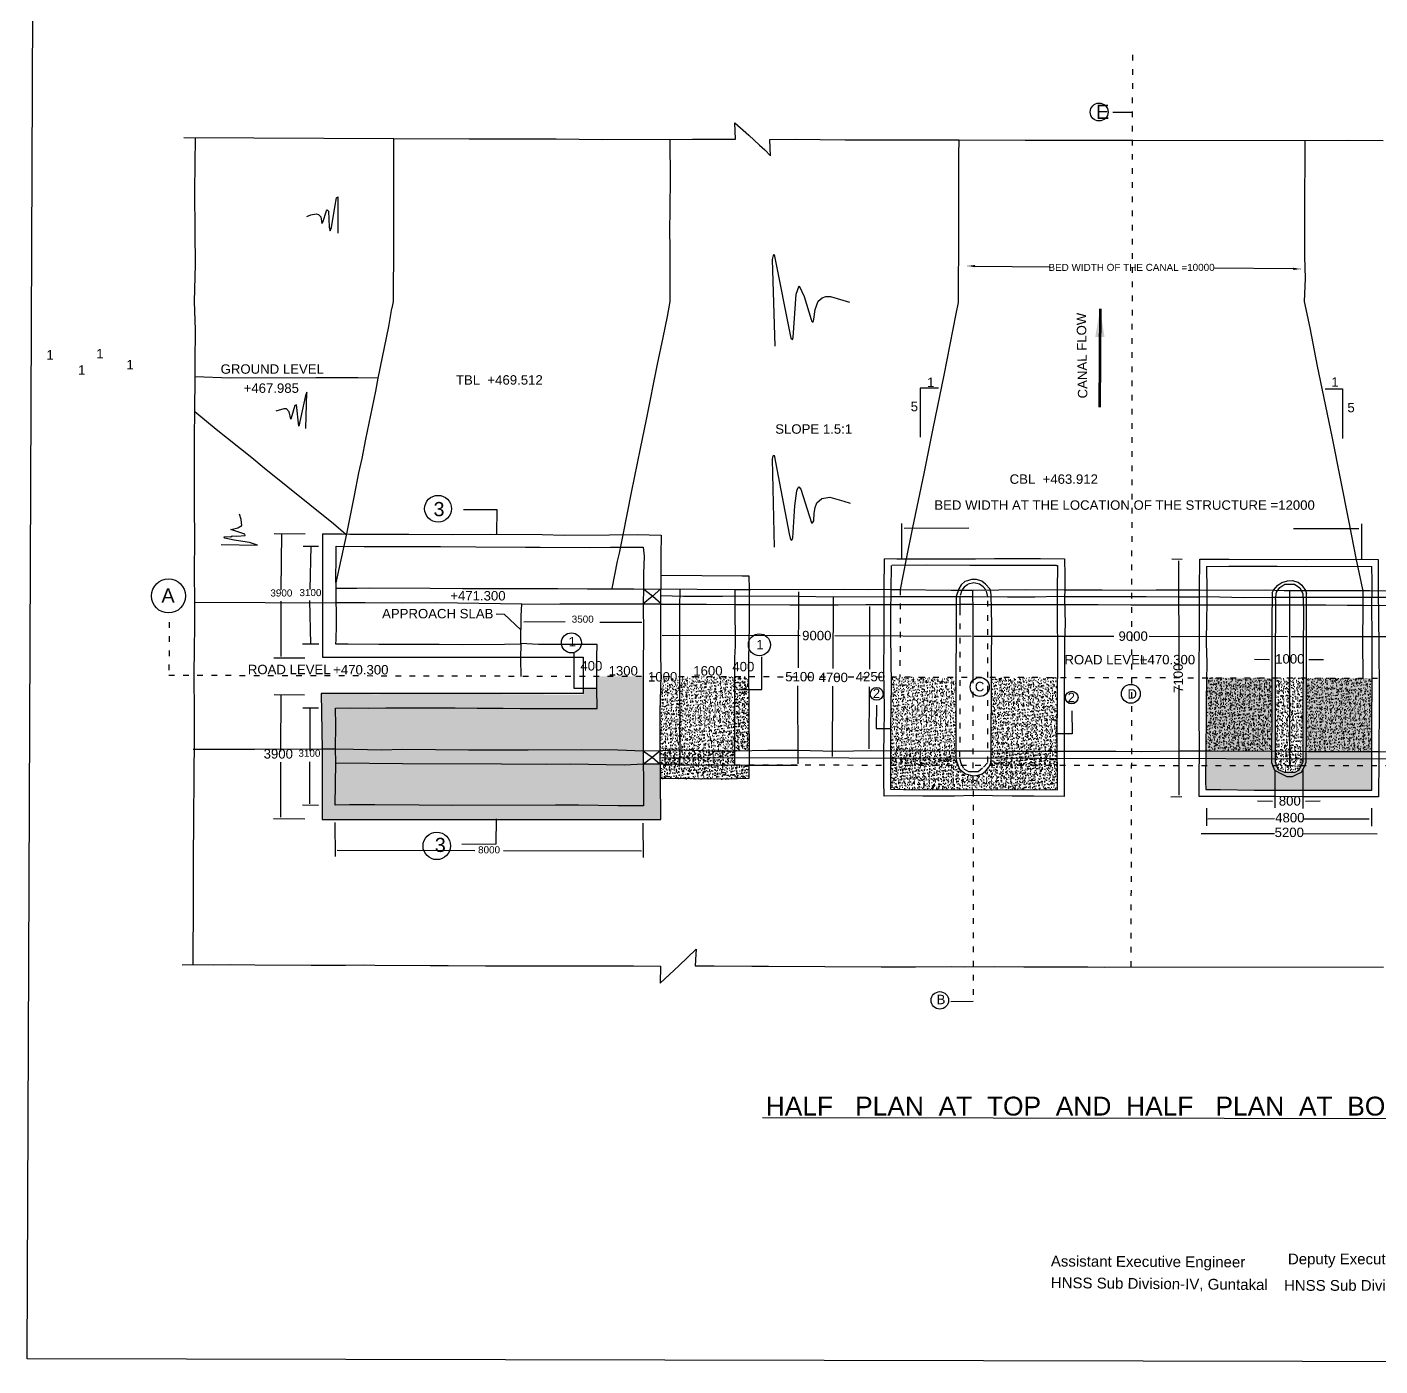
# Model space of a CAD drawing. Header units: metres. Extents: x 27026 to 34132, y 21815 to 26277.
# Drawn here: x 27026 to 29894, y 21815 to 24652 of the extents above; entities that cross this region are included whole.
import ezdxf

# ---------------------------------------------------------------- set-up
doc = ezdxf.new("R2010")
doc.units = ezdxf.units.M
doc.header["$MEASUREMENT"] = 0
doc.linetypes.add('ACAD_ISO03W100', pattern=[30, 12, -18])
doc.layers.add('DRAWING', color=2, linetype='Continuous')
doc.layers.add('TEXT', color=255, linetype='Continuous')
doc.styles.get("Standard").update_dxf_attribs({"font": 'arial.ttf'})
doc.dimstyles.get("Standard").update_dxf_attribs({"dimtxt": 0.18, "dimasz": 0.18, "dimexe": 0.18, "dimexo": 0.0625, "dimgap": 0.09, "dimtad": 0, "dimtih": 1, "dimtoh": 1, "dimdec": 4, "dimzin": 0, "dimdsep": 46, "dimlunit": 6, "dimtxsty": 'Standard', "dimcen": 0.09, "dimadec": 0, "dimazin": 0, "dimtfac": 1, "dimtdec": 4, "dimtofl": 0, "dimtmove": 0, "dimatfit": 3, "dimfxl": 1, "dimtolj": 1, "dimtzin": 0, "dimarcsym": 0})
pattern_1 = [(50, (0, 0), (14.3452037, -1.2550427), [1.5, -16.5]), (355, (0, 0), (-2.7750267, 15.0438427), [1.2, -13.2]), (100.451444, (1.195, -0.105), (11.570177, 13.7888), [1.274804, -14.022842]), (46.1842, (0, 4), (21.344827, -3.310386), [2.25, -24.75]), (96.635635, (1.779, 3.724), (18.693239, 19.482372), [1.912207, -21.034275]), (351.184164, (0, 4), (18.693239, 19.482372), [1.8, -19.8]), (21, (2, 3), (11.938141, -8.0523778), [1.5, -16.5]), (326, (2, 3), (4.8663066, 14.503001), [1.2, -13.2]), (71.451445, (2.995, 2.329), (16.8044475, 6.450623), [1.274804, -14.022842]), (37.5, (0, 0), (0.2431971, 6.6578771), [0, -13.04, 0, -13.4, 0, -13.25]), (7.5, (0, 0), (5.2613907, 7.8882342), [0, -7.64, 0, -12.74, 0, -5.05]), (327.5, (-4.46, 0), (10.6764487, -0.4510974), [0, -5, 0, -15.6, 0, -20.7]), (317.5, (-6.46, 0), (11.6637234, 2.0020996), [0, -6.5, 0, -10.36, 0, -14.7])]

# ---------------------------------------------------------------- blocks, each defined once
blk = doc.blocks.new('*D16')
at = {"layer": 'Defpoints', "color": 0, "transparency": 16777216}
for p in [(29020.9, 24145.5), (29725.2, 24139.6), (29725.2, 24139.2)]:
    blk.add_point(p, dxfattribs=at)
at = {"layer": 'DRAWING', "color": 0, "lineweight": -2, "transparency": 16777216}
for p, q in [((29020.9, 24145.5), (29020.9, 24146.1)), ((29035.9, 24145.7), (29192.5, 24144.4)), ((29710.2, 24139.7), (29542.3, 24141.2)), ((29725.2, 24139.3), (29725.2, 24139.8))]:
    blk.add_line(p, q, dxfattribs=at)
at = {"layer": 'DRAWING', "color": 0, "transparency": 16777216}
for points in [[(29035.9, 24148.2), (29035.8, 24143.2), (29020.9, 24145.9)], [(29710.2, 24142.2), (29710.2, 24137.2), (29725.2, 24139.6)]]:
    blk.add_solid(points, dxfattribs=at)
at = {"layer": 'DRAWING', "color": 0, "transparency": 16777216, "insert": (29367.4, 24142.8), "char_height": 15, "attachment_point": 5}
blk.add_mtext('\\A1;BED WIDTH OF THE CANAL =10000', dxfattribs=at)

msp = doc.modelspace()

# ---------------------------------------------------------------- hatches: boundary and pattern name
at = {"layer": 'DRAWING'}
h = msp.add_hatch(dxfattribs=at)
h.set_pattern_fill('AR-CONC', scale=2)
h.set_pattern_definition(pattern_1)
h.paths.add_polyline_path([(28409.89615, 23200.70609), (28408.94648, 23227.81186), (28409.26516, 23276.17356), (28370.40514, 23276.26947), (28370.42121, 23275.24664), (28368.56683, 23202.84225), (28368.65416, 23119.3787), (28370.92366, 23119.42963), (28409.76996, 23120.28221), (28409.5327, 23161.00867)])
h.paths.add_polyline_path([(28334.36715, 23254.38028), (28406.52268, 23254.38028), (28406.52268, 23295.59447), (28334.36715, 23295.59447)], flags=9)
h = msp.add_hatch(dxfattribs=at)
h.set_pattern_fill('AR-CONC', scale=2)
h.set_pattern_definition(pattern_1)
h.paths.add_polyline_path([(28332.01638, 23190.57294), (28332.09027, 23276.36403), (28234.16923, 23276.60569), (28234.33947, 23251.08181), (28235.09246, 23208.22351), (28181.94459, 23208.41107), (28133.11595, 23208.41107), (28071.59796, 23208.49932), (28035.38197, 23208.79575), (27980.55262, 23208.79766), (27933.50151, 23209.39052), (27847.84658, 23209.7105), (27821.33547, 23209.59339), (27786.73008, 23209.82762), (27749.49446, 23208.9373), (27710.93452, 23209.63954), (27680.22723, 23209.05434), (27680.7237, 23172.36168), (27680.04972, 23124.23585), (27680.11505, 23121.93151), (27718.42234, 23121.71213), (27777.9402, 23120.87268), (27821.82212, 23121.71213), (27961.83984, 23120.70927), (28088.31121, 23120.27968), (28202.14769, 23121.14938), (28278.78582, 23120.71943), (28332.44107, 23118.57626)])
h = msp.add_hatch(dxfattribs=at)
h.set_pattern_fill('AR-CONC', scale=2)
h.set_pattern_definition(pattern_1)
h.paths.add_polyline_path([(28526.06767, 23247.21103), (28525.90606, 23275.8857), (28409.26516, 23276.17356), (28408.94648, 23227.81186), (28409.89615, 23200.70609), (28409.5327, 23161.00867), (28409.76987, 23120.29792), (28485.69585, 23118.39372), (28525.95666, 23118.39372)])
h = msp.add_hatch(dxfattribs=at)
h.set_pattern_fill('AR-CONC', scale=2)
h.set_pattern_definition(pattern_1)
h.paths.add_polyline_path([(28556.25687, 23190.29985), (28555.82273, 23275.81187), (28525.90606, 23275.8857), (28526.06767, 23247.21103), (28525.95666, 23118.39372), (28529.03052, 23118.39372), (28556.76249, 23119.14795)])
h = msp.add_hatch(dxfattribs=at)
h.set_pattern_fill('AR-CONC', scale=2)
h.set_pattern_definition(pattern_1)
h.paths.add_polyline_path([(28994.94528, 23274.72815), (28857.86575, 23275.06645), (28858.1608, 23259.25789), (28856.82512, 23166.61466), (28856.82512, 23118.38133), (28934.87825, 23119.18606), (28994.7735, 23118.85498), (28995.0709, 23165.84251)])
h = msp.add_hatch(dxfattribs=at)
h.set_pattern_fill('AR-CONC', scale=2)
h.set_pattern_definition(pattern_1)
h.paths.add_polyline_path([(29210.69819, 23273.14243), (29210.69424, 23274.19569), (29070.45047, 23274.5418), (29070.49222, 23237.11224), (29069.79236, 23159.06396), (29070.11262, 23118.11988), (29100.78022, 23117.94786), (29169.04577, 23117.51643), (29208.79548, 23117.51643), (29209.82065, 23117.52138)])
h = msp.add_hatch(dxfattribs=at)
h.set_pattern_fill('AR-CONC', scale=2)
h.set_pattern_definition(pattern_1)
h.paths.add_polyline_path([(29671.75789, 23249.19588), (29671.75789, 23273.05782), (29526.18051, 23273.41709), (29525.45317, 23226.55012), (29525.63786, 23189.11767), (29524.37508, 23053.55004), (29524.95608, 23036.57621), (29555.78135, 23036.57621), (29626.98096, 23035.34025), (29671.73456, 23035.34025), (29730.88115, 23035.30143), (29801.88548, 23035.10699), (29829.80538, 23035.03053), (29876.90632, 23035.34788), (29876.76653, 23056.09584), (29876.76653, 23117.22641), (29876.92233, 23171.14958), (29877.05148, 23272.55117), (29730.89485, 23272.91187), (29730.55958, 23231.95369), (29730.23965, 23192.86904), (29730.23965, 23145.57977), (29730.23965, 23093.50248), (29722.14743, 23077.58718), (29714.35635, 23073.54084), (29704.38374, 23073.54084), (29691.60634, 23073.54084), (29677.95085, 23079.07462), (29676.33581, 23083.50107), (29672.02083, 23095.32748), (29671.75789, 23146.38307)])
h = msp.add_hatch(dxfattribs=at)
h.set_pattern_fill('AR-CONC', scale=2)
h.set_pattern_definition(pattern_1)
h.paths.add_polyline_path([(29664.54307, 23273.07562), (29526.18051, 23273.41709), (29525.45317, 23226.55012), (29525.63786, 23189.11767), (29524.97737, 23118.20987), (29537.89599, 23118.16553), (29578.82566, 23117.68471), (29664.30937, 23118.12495), (29664.30937, 23131.01411), (29664.54307, 23182.38413)])
h = msp.add_hatch(dxfattribs=at)
h.set_pattern_fill('AR-CONC', scale=2)
h.set_pattern_definition(pattern_1)
h.paths.add_polyline_path([(29730.89485, 23272.91187), (29671.75789, 23273.05782), (29671.75789, 23249.19588), (29671.75789, 23146.38307), (29672.02083, 23095.32748), (29676.33581, 23083.50107), (29677.95085, 23079.07462), (29691.60634, 23073.54084), (29704.38374, 23073.54084), (29714.35635, 23073.54084), (29722.14743, 23077.58718), (29730.23965, 23093.50248), (29730.23965, 23145.57977), (29730.23965, 23192.86904), (29730.55958, 23231.95369)])
h = msp.add_hatch(dxfattribs=at)
h.set_pattern_fill('AR-CONC', scale=2)
h.set_pattern_definition(pattern_1)
h.paths.add_polyline_path([(29877.05148, 23272.55117), (29737.99752, 23272.89434), (29737.99752, 23247.82036), (29737.99752, 23158.88722), (29737.67837, 23117.28813), (29741.6649, 23117.22641), (29819.62996, 23117.22641), (29876.76653, 23117.22641), (29876.92233, 23171.14958)])
h = msp.add_hatch(dxfattribs=at)
h.set_pattern_fill('AR-CONC', scale=2)
h.set_pattern_definition(pattern_1)
h.paths.add_polyline_path([(28234.33947, 23251.08181), (28205.27838, 23251.24047), (28204.54625, 23237.47037), (28142.53363, 23237.72572), (27989.98994, 23238.91857), (27918.31555, 23239.03215), (27759.19551, 23238.53889), (27698.66001, 23239.65085), (27651.66919, 23239.62935), (27650.24254, 23129.38678), (27650.4823, 23122.10121), (27680.11505, 23121.93151), (27680.04972, 23124.23585), (27680.7237, 23172.36168), (27680.22723, 23209.05434), (27710.93452, 23209.63954), (27749.49446, 23208.9373), (27786.73008, 23209.82762), (27821.33547, 23209.59339), (27847.84658, 23209.7105), (27933.50151, 23209.39052), (27980.55262, 23208.79766), (28035.38197, 23208.79575), (28071.59796, 23208.49932), (28133.11595, 23208.41107), (28181.94459, 23208.41107), (28235.09246, 23208.22351)])
h = msp.add_hatch(dxfattribs=at)
h.set_pattern_fill('AR-CONC', scale=2)
h.set_pattern_definition(pattern_1)
h.paths.add_polyline_path([(28368.87152, 23060.06068), (28369.23581, 23090.33506), (28333.62637, 23090.76355), (28332.64007, 23090.71278), (28333.06179, 23031.35596), (28333.22794, 23001.97505), (28279.53605, 23001.80906), (28195.1657, 23003.15303), (28146.12826, 23003.15303), (27925.46077, 23002.81148), (27857.5602, 23003.04769), (27763.85763, 23004.14411), (27709.6751, 23004.14411), (27679.73997, 23003.54625), (27680.93741, 23092.92592), (27680.11505, 23121.93151), (27652.03105, 23122.09234), (27652.03105, 22972.97763), (28134.76664, 22972.97763), (28369.88375, 22972.97763)])
h = msp.add_hatch(dxfattribs=at)
h.set_pattern_fill('AR-CONC', scale=2)
h.set_pattern_definition(pattern_1)
h.paths.add_polyline_path([(28332.44211, 23118.57622), (28278.78582, 23120.71943), (28202.14769, 23121.14938), (28088.31121, 23120.27968), (27961.83984, 23120.70927), (27821.82212, 23121.71213), (27777.9402, 23120.87268), (27718.42234, 23121.71213), (27680.11505, 23121.93151), (27680.92717, 23093.28723), (27822.30094, 23091.92195), (28031.92542, 23091.27654), (28127.12659, 23090.30894), (28177.9974, 23091.27654), (28291.81102, 23088.61112), (28332.64007, 23090.71278)])
h = msp.add_hatch(dxfattribs=at)
h.set_pattern_fill('AR-CONC', scale=2)
h.set_pattern_definition(pattern_1)
h.paths.add_polyline_path([(28370.92366, 23119.42963), (28368.65416, 23119.3787), (28368.66968, 23104.54183), (28409.61071, 23104.46056), (28409.77111, 23120.08425), (28409.76996, 23120.28221)])
h = msp.add_hatch(dxfattribs=at)
h.set_pattern_fill('AR-CONC', scale=2)
h.set_pattern_definition(pattern_1)
h.paths.add_polyline_path([(28525.70286, 23118.39372), (28485.69585, 23118.39372), (28410.10388, 23120.28954), (28409.77314, 23120.28228), (28409.61071, 23104.46056), (28525.783, 23104.22995)])
h = msp.add_hatch(dxfattribs=at)
h.set_pattern_fill('AR-CONC', scale=2)
h.set_pattern_definition(pattern_1)
h.paths.add_polyline_path([(28994.7735, 23118.85498), (28934.87825, 23119.18606), (28856.80158, 23118.38109), (28856.58625, 23103.57328), (28994.67504, 23103.29917)])
h = msp.add_hatch(dxfattribs=at)
h.set_pattern_fill('AR-CONC', scale=2)
h.set_pattern_definition(pattern_1)
h.paths.add_polyline_path([(29209.82065, 23117.52138), (29208.79548, 23117.51643), (29169.04577, 23117.51643), (29100.78022, 23117.94786), (29070.11262, 23118.11988), (29070.18627, 23108.70377), (29070.18627, 23103.14927), (29209.73804, 23102.87225)])
h = msp.add_hatch(dxfattribs=at)
h.set_pattern_fill('AR-CONC', scale=2)
h.set_pattern_definition(pattern_1)
h.paths.add_polyline_path([(28332.64007, 23090.71278), (28291.81102, 23088.61112), (28177.9974, 23091.27654), (28127.12659, 23090.30894), (28031.92542, 23091.27654), (27822.30094, 23091.92195), (27680.94225, 23093.28709), (27679.73997, 23003.54625), (27709.6751, 23004.14411), (27763.85763, 23004.14411), (27857.5602, 23003.04769), (27925.46077, 23002.81148), (28146.12826, 23003.15303), (28195.1657, 23003.15303), (28279.53605, 23001.80906), (28333.22794, 23001.97505), (28333.06179, 23031.35596)])
h = msp.add_hatch(dxfattribs=at)
h.set_pattern_fill('AR-CONC', scale=2)
h.set_pattern_definition(pattern_1)
h.paths.add_polyline_path([(28368.66968, 23104.54183), (28368.68433, 23090.54287), (28409.45813, 23089.59911), (28409.61071, 23104.46056)])
h = msp.add_hatch(dxfattribs=at)
h.set_pattern_fill('AR-CONC', scale=2)
h.set_pattern_definition(pattern_1)
h.paths.add_polyline_path([(28525.783, 23104.22995), (28409.61071, 23104.46056), (28409.45813, 23089.59911), (28368.68433, 23090.54287), (28368.71622, 23060.06237), (28506.81194, 23058.5583), (28556.31747, 23060.09712), (28556.52983, 23088.08977), (28525.87255, 23088.40215)])
h = msp.add_hatch(dxfattribs=at)
h.set_pattern_fill('AR-CONC', scale=2)
h.set_pattern_definition(pattern_1)
h.paths.add_polyline_path([(28556.52983, 23088.08977), (28525.87255, 23088.40215), (28525.87049, 23088.76715), (28409.45095, 23088.89973), (28409.45813, 23089.59911), (28368.68433, 23090.54287), (28368.71622, 23060.06237), (28506.81194, 23058.5583), (28556.31747, 23060.09712)])
h = msp.add_hatch(dxfattribs=at)
h.set_pattern_fill('AR-CONC', scale=2)
h.set_pattern_definition(pattern_1)
h.paths.add_polyline_path([(28996.33474, 23096.50979), (28994.51663, 23103.29948), (28856.58625, 23103.57328), (28856.38343, 23089.62613), (28856.39315, 23088.39074), (28999.63091, 23088.22762)])
h = msp.add_hatch(dxfattribs=at)
h.set_pattern_fill('AR-CONC', scale=2)
h.set_pattern_definition(pattern_1)
h.paths.add_polyline_path([(29015.206, 23069.67305), (29003.05393, 23079.62668), (28999.63091, 23088.22762), (28856.39315, 23088.39074), (28856.79582, 23037.21126), (28911.8935, 23036.19552), (29031.34031, 23036.52605), (29031.31605, 23065.68221)])
h = msp.add_hatch(dxfattribs=at)
h.set_pattern_fill('AR-CONC', scale=2)
h.set_pattern_definition(pattern_1)
h.paths.add_polyline_path([(29210.59314, 23087.98737), (29067.17038, 23088.1507), (29065.12424, 23083.79301), (29057.85757, 23075.62695), (29050.78255, 23070.08636), (29042.26033, 23067.11532), (29031.31612, 23065.59668), (29031.34031, 23036.52605), (29032.02234, 23036.52794), (29071.35352, 23035.8508), (29149.95451, 23036.53515), (29210.30759, 23036.19662)])
h = msp.add_hatch(dxfattribs=at)
h.set_pattern_fill('AR-CONC', scale=2)
h.set_pattern_definition(pattern_1)
h.paths.add_polyline_path([(29209.71902, 23102.87229), (29070.18627, 23103.14927), (29070.18627, 23102.15808), (29069.06854, 23092.9738), (29067.55452, 23088.96882), (29067.17038, 23088.1507), (29210.59314, 23087.98737), (29210.59448, 23088.22982)])

# ---------------------------------------------------------------- linework, layer by layer
at = {"layer": 'DRAWING', "linetype": 'ACAD_ISO03W100'}
msp.add_line((29367.45392, 22961.16183), (29369.89822, 24607.50832), dxfattribs=at)
at = {"layer": 'DRAWING'}
for p, q in [((29001.17834, 24413.42303), (29000.60262, 24381.30858)), ((29000.60262, 24381.30858), (29000.2606, 24331.92382)), ((29000.2606, 24331.92382), (29000.61427, 24192.94313)), ((29000.61427, 24192.94313), (29000.02927, 24098.22921)), ((29000.02927, 24098.22921), (29000.02927, 24068.45568)), ((29000.02927, 24068.45568), (28995.29503, 24044.81133)), ((28995.29503, 24044.81133), (28969.47927, 23914.23196)), ((28969.47927, 23914.23196), (28946.47367, 23801.20092)), ((28946.47367, 23801.20092), (28927.27722, 23706.29813)), ((28927.27722, 23706.29813), (28903.42588, 23591.75622)), ((28903.42588, 23591.75622), (28889.61921, 23525.65047))]:
    msp.add_line(p, q, dxfattribs=at)
at = {"layer": 'DRAWING', "color": 2}
for points in [[(27029.8106, 26277.15991), (34131.91507, 26266.47608), (34122.12694, 21815.15113), (27026.39236, 21829.85152), (27041.73794, 25366.19458), (27029.8106, 26277.15991)], [(27619.53253, 24250.94333), (27627.75039, 24254.55559), (27639.088, 24256.52821), (27644.09668, 24255.16073), (27648.92526, 24250.28618), (27650.90814, 24235.89916), (27653.09371, 24238.38721), (27661.19924, 24262.53752), (27662.72658, 24264.74595), (27665.17839, 24262.25644), (27666.48942, 24228.454), (27668.56692, 24220.70376), (27671.73588, 24227.69693), (27678.80802, 24270.30315), (27682.44125, 24289.9781), (27684.9788, 24292.40601), (27684.9788, 24215.68911)], [(28612.334, 23975.6324), (28606.49129, 24159.64429), (28608.25449, 24167.86438), (28609.6108, 24170.25814), (28645.45829, 23993.02089), (28648.8136, 23990.17678), (28650.44044, 23994.5953), (28656.64289, 24085.80685), (28662.76963, 24103.59135), (28673.52033, 24080.95653), (28688.10062, 24032.38933), (28689.30663, 24029.89941), (28692.36182, 24027.16853), (28693.96983, 24033.43349), (28696.51349, 24053.64591), (28702.89084, 24071.13796), (28711.72202, 24078.71552), (28719.52544, 24080.98924), (28729.27968, 24080.98924), (28769.80291, 24069.1884)], [(27616.92311, 23801.75702), (27619.36658, 23878.28733), (27616.88244, 23871.57219), (27602.35574, 23806.28811), (27597.53443, 23851.75713), (27594.22814, 23850.11975), (27585.66329, 23821.10024), (27582.09969, 23837.16613), (27576.61721, 23843.28212), (27570.40375, 23843.28212), (27553.7736, 23838.26153)], [(28610.55129, 23549.82579), (28606.22974, 23736.71801), (28607.45778, 23743.86248), (28609.55269, 23744.87282), (28624.23703, 23671.0923), (28641.94643, 23578.43691), (28644.77538, 23566.36405), (28647.29353, 23565.22795), (28649.64922, 23569.52889), (28653.99263, 23637.41272), (28658.07636, 23669.66935), (28660.57114, 23676.54508), (28661.94259, 23678.01664), (28666.51409, 23672.89152), (28689.23689, 23601.82403), (28691.31502, 23601.82403), (28694.0426, 23605.58692), (28694.68959, 23621.94167), (28696.72016, 23634.43741), (28700.57257, 23643.9344), (28711.08274, 23653.1649), (28727.9417, 23655.8126), (28757.43415, 23647.51355), (28770.95844, 23642.95748)], [(27437.80893, 23555.71783), (27514.59713, 23554.03042), (27497.57641, 23559.74162), (27465.6138, 23564.67401), (27445.57996, 23568.93008), (27444.27943, 23570.80675), (27445.21869, 23572.61126), (27458.29629, 23571.7451), (27461.40314, 23573.98267), (27470.79588, 23573.04433), (27488.64212, 23574.48794), (27488.15204, 23577.78955), (27458.34442, 23587.25385), (27461.57936, 23588.52346), (27473.36377, 23590.71641), (27481.4511, 23596.25648), (27480.31362, 23608.75632), (27476.77898, 23620.27219)], [(28889.61921, 23525.65047), (28876.93018, 23460.35939)], [(29208.39382, 23510.93685), (29210.58898, 23510.90642), (29209.99823, 23459.49646)], [(29209.99823, 23459.49646), (29210.69819, 23273.14243), (29211.68345, 23273.23864)], [(27381.30195, 23433.38708), (27681.01611, 23432.37229)], [(28072.47797, 23313.95239), (28072.67046, 23276.2363)], [(28585.01168, 22341.43749), (30052.5338, 22339.75162)]]:
    msp.add_lwpolyline(points, dxfattribs=at)
at = {"layer": 'DRAWING', "color": 0}
for points in [[(29327.60283, 24471.89526), (29369.69678, 24471.83277)], [(28957.98266, 23887.31241), (28919.1216, 23887.00969), (28919.35297, 23782.9926)], [(29777.84977, 23885.77181), (29814.63334, 23885.9079), (29814.78582, 23780.6618)], [(27951.64631, 23629.72523), (28021.73878, 23630.19462), (28021.3164, 23577.6153)], [(28879.5997, 23600.34253), (28879.48959, 23525.66541)], [(29854.52689, 23599.47114), (29854.63984, 23524.39747)], [(27549.98908, 23579.02884), (27616.12384, 23578.41424)], [(27565.95807, 23578.88043), (27564.38807, 23459.9265)], [(28885.11267, 23590.54438), (29022.67316, 23591.36475)], [(29710.88631, 23589.93053), (29849.01029, 23589.35399)], [(27611.4742, 23552.1846), (27643.87535, 23552.03263)], [(27627.67477, 23552.10861), (27626.01205, 23460.18269)], [(29452.47372, 23524.99839), (29474.74471, 23524.45241)], [(29467.13705, 23520.9871), (29467.82778, 23289.88076)], [(27564.05469, 23435.42698), (27564.4438, 23318.3003)], [(27627.60546, 23344.98554), (27625.96886, 23437.01154)], [(28661.73844, 23455.37383), (28660.48349, 23294.0423)], [(28734.65503, 23445.13479), (28734.14959, 23293.18532)], [(28020.67992, 23408.72103), (28037.66618, 23407.79544), (28073.30169, 23375.00465)], [(28812.21148, 23424.60696), (28811.63217, 23291.79383)], [(28079.26161, 23391.76551), (28167.22264, 23392.45718)], [(28240.41677, 23391.27508), (28329.52893, 23391.27935)], [(27610.52752, 23345.04562), (27644.6834, 23344.92547)], [(28372.30588, 23363.56323), (28664.80874, 23363.15284)], [(28738.43918, 23362.5925), (29027.15448, 23361.81394)], [(29033.75253, 23361.67699), (29330.12259, 23361.82516)], [(29404.51314, 23361.53442), (29697.82878, 23360.79808)], [(29705.60471, 23360.76552), (29997.95839, 23360.89344)], [(27549.17477, 23315.72554), (27615.17031, 23315.61868)], [(28185.2764, 23326.70621), (28185.46506, 23251.34865), (28234.33947, 23251.08181)], [(28538.27331, 23248.14535), (28583.60077, 23248.21533), (28583.49301, 23318.0143)], [(29628.13312, 23313.00063), (29659.59011, 23311.94993)], [(29743.47871, 23312.20266), (29774.25441, 23312.37441)], [(28660.48391, 23091.14946), (28660.07498, 23256.28258)], [(28733.72729, 23255.32018), (28732.84141, 23106.22776)], [(29467.7042, 23257.72962), (29467.45904, 23024.53128)], [(27550.19536, 23237.74759), (27614.62009, 23237.20214)], [(27564.50122, 23237.62647), (27563.86322, 23117.14844)], [(28811.46107, 23122.99917), (28812.00867, 23254.33905)], [(27610.91329, 23209.90246), (27644.27088, 23209.86977)], [(27626.03669, 23209.88764), (27625.49739, 23117.96654)], [(28826.45593, 23215.01972), (28825.78046, 23165.68399), (28856.82512, 23165.68399)], [(29240.78478, 23203.0927), (29241.64274, 23154.58271), (29210.03064, 23154.76097)], [(27563.44821, 23094.49431), (27563.65985, 22977.79634)], [(27624.82687, 23094.8644), (27625.12382, 23005.96845)], [(28368.16439, 23090.34795), (28333.62637, 23090.76355)], [(29671.90757, 22997.42214), (29671.98827, 23076.36275)], [(29730.22712, 23078.3302), (29730.39909, 22996.54943)], [(27610.2227, 23003.98212), (27643.94786, 23003.46804)], [(29450.88296, 23020.94228), (29474.05853, 23021.39773)], [(29526.28044, 22997.21201), (29525.89052, 22959.42473)], [(29634.27815, 23012.64668), (29665.79755, 23012.1641)], [(29735.84981, 23012.08558), (29767.03916, 23012.38734)], [(27548.88052, 22974.96247), (27615.47543, 22974.68652)], [(27947.68089, 22920.67175), (28020.45172, 22921.62852), (28021.06878, 22974.52431)], [(29528.84494, 22974.46679), (29670.46534, 22975.00228)], [(29731.10513, 22974.68583), (29871.30628, 22974.11566)], [(29875.83166, 22996.85012), (29876.15255, 22958.89307)], [(27678.73352, 22966.68825), (27679.62955, 22894.56561)], [(28332.65051, 22892.53025), (28332.3739, 22965.02371)], [(29514.96316, 22943.35857), (29670.60057, 22943.31701)], [(29730.81101, 22943.49241), (29887.6452, 22942.66389)], [(27683.43538, 22907.99097), (27975.79975, 22907.33351)], [(28036.39155, 22907.03288), (28328.81289, 22906.3606)], [(28984.54856, 22587.65897), (29031.7135, 22587.98244)]]:
    msp.add_lwpolyline(points, dxfattribs=at)
at = {"layer": 'DRAWING'}
for points in [[(27358.76733, 24417.99627), (27803.61225, 24415.96898), (27963.59573, 24415.23957), (28148.19022, 24415.34042), (28245.28797, 24414.10186), (28436.97245, 24414.87454), (28527.72077, 24414.42147), (28526.81329, 24448.8571), (28556.10299, 24423.2465), (28578.98326, 24401.65912), (28590.18675, 24392.04721), (28601.89759, 24379.06358), (28600.95084, 24414.20226), (28654.28573, 24414.35979), (28760.54786, 24413.11828), (28913.0104, 24413.11828), (29001.17834, 24413.42303), (29141.70021, 24412.76724), (29219.63444, 24412.76724), (29268.59318, 24412.76724), (29370.01599, 24412.57018), (29735.45968, 24411.9074), (29826.35052, 24412.13206), (29901.04283, 24411.68274)], [(27382.86668, 24418.07562), (27381.54144, 24305.29314), (27381.75377, 24217.29609), (27382.88386, 24148.92479), (27380.84123, 24070.86523), (27382.37297, 24010.56998), (27381.67261, 23941.53847), (27382.27785, 23910.07624), (27381.47332, 23837.81973), (27380.867, 23783.85184), (27380.45737, 23636.24477), (27381.25884, 23567.55709), (27380.26053, 23497.39478), (27381.30195, 23433.38708), (27381.17553, 23387.28405), (27380.56523, 23329.65332), (27379.92424, 23285.49632), (27380.07904, 23256.12284), (27380.71282, 23221.99571), (27380.39401, 23132.57034), (27379.91565, 23075.18164), (27379.47779, 22961.14786), (27378.62861, 22899.33293), (27378.48715, 22853.79846), (27378.62339, 22820.4488), (27378.62324, 22782.29895), (27377.86243, 22687.22549), (27378.04178, 22665.73159)], [(27803.06868, 24416.12665), (27802.73914, 24368.40508), (27803.36555, 24172.02227), (27802.42739, 24094.26518), (27802.39133, 24070.95276), (27799.26019, 24056.36112)], [(28388.83804, 24414.79674), (28389.21177, 24327.81448), (28388.38223, 24214.98989), (28388.71101, 24190.03353), (28389.03135, 24109.38894), (28389.03135, 24090.98152), (28388.88714, 24070.6854), (28382.88903, 24038.54545), (28373.81425, 23994.35951), (28362.1077, 23938.02477), (28338.73725, 23820.45668), (28326.20162, 23759.46095), (28306.58244, 23665.9723), (28288.81902, 23576.05153), (28281.12993, 23537.6838), (28277.31621, 23520.25333), (28265.75725, 23462.24852)], [(29734.94572, 24411.22952), (29734.06755, 24253.1694), (29734.06755, 24165.72266), (29735.34983, 24119.69853), (29733.28188, 24070.92721), (29744.99365, 24014.51864), (29761.13848, 23933.41664), (29792.04077, 23784.52235), (29827.63296, 23602.79786), (29843.52235, 23523.26346), (29853.18872, 23477.41365), (29857.65631, 23457.073), (29857.41344, 23419.46405), (29857.06042, 23352.26064), (29857.8378, 23273.67529)], [(27798.99554, 24055.98593), (27792.25657, 24017.69763), (27769.72073, 23907.85955), (27727.38098, 23908.74036), (27638.38334, 23908.7185), (27456.69984, 23908.23069), (27382.37865, 23910.7003)], [(27769.61072, 23907.9771), (27764.64237, 23880.69025), (27743.70194, 23779.19041), (27735.66811, 23737.64906), (27728.91487, 23707.25962), (27719.63052, 23659.78531), (27703.18314, 23577.96804), (27681.07825, 23474.52556), (27680.892, 23463.36666), (27681.60295, 23384.45036), (27680.89599, 23353.62323), (27680.42361, 23345.02875), (27706.81689, 23345.02875), (27771.8574, 23344.55817), (27899.58298, 23344.44481), (27949.69697, 23344.02604), (28038.29173, 23344.23899), (28072.67957, 23345.28587), (28073.9238, 23404.72343), (28075.36365, 23429.51276), (27893.36487, 23432.35831), (27822.36844, 23431.0998), (27743.25319, 23432.18569), (27681.01611, 23432.37229)], [(27381.68059, 23837.73507), (27426.98072, 23799.94967), (27502.70064, 23739.71728), (27529.08134, 23718.42964), (27675.64243, 23600.2464), (27702.31279, 23577.34221)], [(27652.41251, 23578.50768), (27652.41251, 23317.26095), (28204.95867, 23317.26095), (28204.95867, 23239.73506), (27649.64172, 23239.73506), (27652.03105, 23120.93457)], [(27652.41251, 23578.50768), (27693.85628, 23578.20705), (27710.41382, 23577.60581), (27835.32736, 23577.71033), (27928.63794, 23576.94714), (28008.74398, 23577.7163), (28117.87936, 23576.8396), (28165.39734, 23575.69894), (28261.21066, 23576.2056), (28319.51681, 23576.89061), (28370.27761, 23575.52058), (28369.59167, 23533.05138), (28369.74448, 23509.03193), (28369.88977, 23461.44455)], [(27681.01335, 23475.47667), (27681.72875, 23534.58372), (27681.84535, 23551.89075), (27740.90034, 23551.66484), (27902.68498, 23551.28207), (27977.53454, 23550.964), (28083.06901, 23549.72065), (28113.72061, 23550.16298), (28217.73223, 23549.68466), (28263.01641, 23549.79662), (28294.24886, 23549.83232), (28332.54185, 23549.83232), (28334.10197, 23530.85449), (28333.24359, 23493.61749), (28333.18253, 23461.44072)], [(28843.84534, 23525.76576), (28869.94053, 23525.67949), (28940.03285, 23525.57614), (29036.5829, 23525.45638), (29077.25343, 23525.73264), (29174.20375, 23526.17481), (29225.40441, 23525.2895), (29225.62579, 23489.71454), (29226.06826, 23459.44273), (29225.40441, 23443.75438), (29226.38415, 23387.83767), (29225.25927, 23352.6864), (29225.08345, 23308.71563), (29224.72108, 23240.94123), (29224.70757, 23163.83919), (29224.42544, 23065.10812), (29224.78889, 23021.58666), (29160.09694, 23022.17753), (29114.5363, 23022.17753), (29031.21105, 23023.75985), (28991.96195, 23022.38121), (28925.01519, 23022.78952), (28878.66567, 23022.98643), (28842.83369, 23022.41109), (28842.63869, 23054.35782), (28842.32587, 23118.45452), (28843.02777, 23150.17402), (28843.67167, 23207.92406), (28842.26803, 23287.81422), (28843.01028, 23357.28327), (28842.72921, 23394.59793), (28843.29165, 23428.3986), (28843.01074, 23460.94378), (28843.85869, 23525.36915)], [(29512.13258, 23524.82472), (29573.95849, 23524.82472), (29738.8596, 23524.22328), (29853.4176, 23524.39563), (29890.28206, 23523.94937), (29889.97283, 23458.16083), (29891.6706, 23341.13929), (29892.13051, 23241.97782), (29891.29893, 23086.56124), (29890.99918, 23035.62273), (29891.02948, 23021.12885), (29849.85149, 23021.04277), (29730.06337, 23021.2629), (29671.56927, 23021.46299), (29611.4939, 23021.6685), (29510.70623, 23021.86714), (29510.92736, 23062.83011), (29511.11761, 23118.25744), (29510.8595, 23202.85327), (29510.8595, 23285.03036), (29511.55609, 23371.51413), (29511.55609, 23459.34446), (29512.13258, 23524.82472)], [(28857.728, 23511.43566), (28857.51444, 23460.25133), (28856.67048, 23408.37353), (28856.23998, 23362.17458), (28858.1608, 23259.25789), (28856.82512, 23166.61466), (28856.82512, 23120.00004), (28856.38343, 23089.62613), (28856.79582, 23037.21126), (28911.8935, 23036.19552), (29032.02234, 23036.52794), (29071.35352, 23035.8508), (29149.95451, 23036.53515), (29210.30759, 23036.19662), (29210.59448, 23088.22982), (29209.7364, 23102.58149), (29210.69819, 23273.14243)], [(29208.39382, 23510.93685), (29024.34735, 23511.10074), (28932.41816, 23511.58009), (28858.96815, 23511.43806)], [(29526.35941, 23509.16288), (29526.73079, 23458.6855), (29526.71385, 23427.78848), (29526.12887, 23399.42965), (29525.73767, 23346.57897), (29526.68365, 23305.8375), (29525.45317, 23226.55012), (29525.63786, 23189.11767), (29524.37508, 23053.55004), (29524.95608, 23036.57621)], [(29524.95608, 23036.57621), (29555.78135, 23036.57621), (29626.98096, 23035.34025), (29671.73456, 23035.34025), (29730.88115, 23035.30143), (29801.88548, 23035.10699), (29829.80538, 23035.03053), (29876.90632, 23035.34788), (29876.76653, 23056.09584), (29876.76653, 23117.22641), (29876.92233, 23171.14958), (29877.05107, 23272.22611), (29877.43647, 23360.89978), (29876.97408, 23426.83025), (29877.12163, 23458.22124), (29877.21468, 23478.01853), (29876.82599, 23509.33954)], [(29526.35941, 23509.16288), (29573.7058, 23509.83369), (29676.20099, 23509.51992), (29876.83137, 23508.90575)], [(27680.67307, 23463.44792), (27725.26624, 23463.35046), (27752.10015, 23463.54538), (27880.46134, 23462.97866), (27949.29332, 23462.19935), (28093.9632, 23462.39964), (28151.45147, 23462.39964), (28214.02837, 23461.78198), (28265.89272, 23461.93796), (28312.2895, 23461.626), (28447.02652, 23460.9457), (28527.5583, 23460.44625), (28560.32111, 23460.44625), (28758.77908, 23460.98449), (28807.29137, 23460.35939), (28843.12795, 23460.82822), (28857.83815, 23460.20312), (28876.93018, 23460.35939), (28985.04118, 23458.81329), (29030.38489, 23459.20872), (29141.96087, 23460.27828), (29224.84657, 23459.32584), (29305.43328, 23459.98634), (29383.1429, 23459.22543), (29419.41228, 23459.4456), (29467.98286, 23459.34446), (29511.85895, 23459.34446), (29526.52114, 23458.68396), (29651.61326, 23459.6043), (29690.689, 23458.41587), (29857.71491, 23458.24303), (29872.48434, 23458.24303), (30014.94804, 23457.5734)], [(28369.61867, 23461.54547), (28351.62068, 23445.4162), (28332.12286, 23430.2086)], [(28333.27657, 23461.54547), (28332.23823, 23430.55427)], [(28332.46897, 23430.0934), (28370.19553, 23429.863), (28352.42828, 23445.301), (28333.27657, 23461.19987)], [(28410.26466, 23459.51921), (28409.53224, 23423.19114), (28409.30241, 23384.46935), (28409.5192, 23314.7247), (28408.94648, 23227.81186), (28409.89615, 23200.70609), (28409.5327, 23161.00867), (28409.77111, 23120.08425), (28409.45813, 23089.59911), (28368.36968, 23090.55016)], [(28370.1459, 23275.81165), (28369.46802, 23335.91621), (28369.88332, 23430.9422), (28369.88332, 23461.09078)], [(28369.49318, 23447.3224), (28417.5811, 23446.23106), (28500.42323, 23446.44932), (28526.90688, 23447.21663), (28526.90688, 23460.73782)], [(29001.2804, 23462.12551), (28995.60053, 23445.45036), (28995.60053, 23418.88947), (28995.75832, 23368.32358), (28994.9369, 23281.98737), (28995.0709, 23165.84251), (28994.67138, 23102.72156), (28996.33474, 23096.50979), (29003.05393, 23079.62668), (29015.206, 23069.67305), (29031.53736, 23065.62738), (29042.26033, 23067.11532), (29050.78255, 23070.08636), (29057.85757, 23075.62695), (29065.12424, 23083.79301), (29067.55452, 23088.96882), (29069.06854, 23092.9738), (29070.18627, 23102.15808), (29070.18627, 23108.70377), (29069.79236, 23159.06396), (29070.49222, 23237.11224), (29070.42007, 23301.7935), (29071.07713, 23383.88073), (29070.3367, 23418.93345), (29069.71543, 23448.34546), (29069.17874, 23454.46756), (29066.71816, 23461.51251), (29058.02407, 23471.5065), (29050.01464, 23477.95891), (29038.40084, 23481.27302), (29027.82395, 23481.27302), (29019.73577, 23478.99457), (29014.01323, 23477.38254), (29006.04807, 23470.29501), (29001.2804, 23462.12551), (29001.2804, 23462.12551)], [(29030.38489, 23459.20872), (29030.81832, 23409.50769), (29031.3021, 23311.95886), (29031.14292, 23273.76595)], [(29665.37432, 23453.1914), (29668.41333, 23459.09335), (29677.76204, 23469.56325), (29685.56374, 23475.01768), (29697.6564, 23478.52409), (29707.99364, 23479.49809), (29720.47638, 23475.99168), (29728.27812, 23469.56325), (29736.08074, 23458.3689), (29737.99752, 23451.8599)], [(29672.78974, 23439.45739), (29674.26924, 23454.97302), (29681.42023, 23464.33167), (29692.02342, 23471.47378), (29702.87319, 23471.47378), (29712.73662, 23471.47378), (29723.83301, 23464.08538), (29730.68471, 23451.90794)], [(29702.40073, 23458.40375), (29702.21069, 23428.09879), (29702.07396, 23313.48211), (29701.91016, 23176.18521), (29702.03488, 23088.05156)], [(28074.06986, 23429.10313), (28155.78128, 23430.21073), (28332.12961, 23430.29494)], [(28369.93733, 23429.55855), (28409.73981, 23429.55855), (28466.50164, 23429.38571), (28526.78875, 23428.69481), (28555.74506, 23428.44321), (28643.30654, 23428.09349), (28745.51348, 23428.13972), (28804.52582, 23428.69297), (28856.96688, 23428.41929)], [(28526.6275, 23447.14677), (28526.82281, 23429.21634), (28527.40994, 23341.15532), (28525.68136, 23315.75539), (28526.06767, 23247.21103), (28525.9566, 23118.32386)], [(28527.18043, 23446.80691), (28556.85966, 23446.53375)], [(28556.9086, 23446.79617), (28660.89444, 23446.51932), (28734.65503, 23445.13479), (28842.36561, 23445.4176), (28857.33954, 23445.14068)], [(28857.09246, 23428.41863), (28876.22799, 23428.40854), (28899.213, 23428.39642), (28995.01479, 23428.90471), (29004.20054, 23428.95345), (29031.55975, 23429.09861), (29061.79114, 23428.93262), (29071.58246, 23428.93262), (29211.21747, 23428.83297), (29225.66603, 23428.82266), (29247.20987, 23428.82266), (29296.82576, 23428.41556), (29366.14158, 23427.84682), (29420.26924, 23427.84682), (29468.3219, 23427.82048), (29527.25208, 23427.78818), (29666.09831, 23428.09879), (29702.21069, 23428.09879), (29779.27478, 23428.09879), (29824.20336, 23427.31148), (29857.46273, 23427.09671), (29921.1928, 23426.22638)], [(28857.52303, 23445.31609), (28960.84901, 23445.56835), (29030.35205, 23445.33236), (29104.30703, 23444.88341), (29162.3022, 23444.88341), (29211.23393, 23446.00721), (29225.61889, 23445.21797), (29255.96948, 23445.21797)], [(29003.64003, 23445.42306), (29003.64049, 23417.98972)], [(29255.96948, 23445.21797), (29279.93085, 23445.21797), (29341.40231, 23445.21797), (29368.08636, 23445.21797), (29398.28863, 23445.21797), (29467.80267, 23444.91338), (29512.06539, 23444.91338), (29526.76256, 23445.33457), (29606.77577, 23443.60903), (29665.36416, 23444.16173), (29701.72269, 23444.16173), (29730.72012, 23444.15412), (29921.90764, 23444.1039), (30123.19937, 23442.95104), (30181.81615, 23442.72759), (30237.07702, 23442.72759), (30326.09775, 23443.11909), (30367.70137, 23443.30205)], [(29665.37432, 23453.1914), (29665.06788, 23391.97847), (29664.54307, 23285.2201), (29664.54307, 23182.38413), (29664.30937, 23131.01411), (29664.30937, 23093.58572)], [(29672.78974, 23439.45739), (29672.54317, 23400.29888), (29671.75789, 23334.93513), (29671.75789, 23249.19588), (29671.75789, 23146.38307), (29672.02083, 23095.32748), (29676.33581, 23083.50107), (29677.95085, 23079.07462), (29691.60634, 23073.54084), (29704.38374, 23073.54084), (29714.35635, 23073.54084), (29722.14743, 23077.58718), (29730.23965, 23093.50248)], [(29730.68471, 23451.90794), (29732.07337, 23416.88772), (29731.37259, 23331.27561), (29731.01095, 23287.09568), (29730.55958, 23231.95369), (29730.23965, 23192.86904), (29730.23965, 23145.57977), (29730.23965, 23093.50248)], [(29737.50404, 23094.56438), (29737.99752, 23158.88722), (29737.99752, 23247.82036), (29737.99752, 23361.68128), (29737.99752, 23451.8599)], [(28368.36968, 23090.55016), (28368.56683, 23202.84225), (28370.1459, 23275.81165), (28370.1459, 23275.81165)], [(27378.34141, 23122.25449), (27508.78021, 23121.91529), (27564.48835, 23122.59368), (27718.42234, 23121.71213), (27777.9402, 23120.87268), (27821.82212, 23121.71213), (27961.83984, 23120.70927), (28088.31121, 23120.27968), (28202.14769, 23121.14938), (28278.78582, 23120.71943), (28332.60475, 23118.56972), (28370.92366, 23119.42963), (28410.10388, 23120.28954), (28485.69585, 23118.39372), (28529.03052, 23118.39372), (28596.29623, 23120.22315), (28659.43895, 23120.22315), (28739.84799, 23117.89626), (28816.01712, 23119.34969), (28856.7702, 23118.38076), (28934.87825, 23119.18606), (28995.89686, 23118.84878), (29030.34576, 23118.34293), (29100.78022, 23117.94786), (29169.04577, 23117.51643), (29208.79548, 23117.51643)], [(27680.11505, 23121.93151), (27652.03105, 23122.09234), (27652.03105, 22972.97763), (28134.76664, 22972.97763), (28369.88375, 22972.97763), (28368.87152, 23060.06068), (28369.23581, 23090.33506), (28333.62637, 23090.76355)], [(28332.82214, 23117.9391), (28351.35895, 23104.80951), (28368.17131, 23090.38851)], [(28333.0377, 23090.81898), (28350.28117, 23104.59428), (28368.81798, 23119.66099)], [(28525.70146, 23118.64083), (28525.87559, 23087.86553)], [(27681.54864, 23093.28123), (27822.30094, 23091.92195), (28031.92542, 23091.27654), (28127.12659, 23090.30894), (28177.9974, 23091.27654), (28291.81102, 23088.61112), (28333.62637, 23090.76355), (28369.40665, 23090.33301)], [(28408.01998, 23088.08709), (28488.50328, 23088.78293), (28556.79215, 23088.08709), (28659.5738, 23088.43497)], [(29664.30937, 23093.50248), (29670.24373, 23077.23771), (29685.06184, 23069.80575), (29696.39464, 23064.12184), (29708.43511, 23064.12184), (29718.40772, 23068.87199), (29727.30803, 23073.11137), (29733.98988, 23085.05736), (29737.50404, 23094.56438)], [(27355.00854, 22665.0563), (27378.34386, 22665.56016), (27420.72579, 22664.93035), (27456.93181, 22665.42987), (27509.25428, 22664.95552), (27628.24382, 22664.61736), (27658.07739, 22664.51769), (27685.14971, 22664.31607), (27701.31356, 22664.41574), (27741.1676, 22664.71739), (27763.71725, 22664.51813), (27880.86223, 22663.92174), (27919.11517, 22663.41744), (27998.35638, 22663.02893), (28028.40321, 22662.90284), (28122.18018, 22662.77785), (28176.84522, 22662.77785), (28271.77147, 22663.27125), (28311.91807, 22663.14523), (28368.71365, 22662.01304), (28368.5498, 22626.41069), (28407.84569, 22663.25837), (28407.84569, 22663.25837), (28425.89631, 22680.64542), (28444.81605, 22698.41472), (28443.80516, 22687.81569), (28442.41364, 22662.61944), (28482.84807, 22662.61944), (28562.40839, 22662.35945), (28598.04139, 22662.48561), (28836.59058, 22660.73524), (28909.17582, 22660.8949), (28984.7931, 22661.2405), (29013.01929, 22661.16159), (29077.37755, 22661.52302), (29138.87468, 22660.51294), (29190.25729, 22660.91699), (29274.94, 22660.73406), (29310.34149, 22660.33002), (29366.37672, 22661.13804), (29901.62445, 22660.19833)]]:
    msp.add_lwpolyline(points, dxfattribs=at)
at = {"layer": 'DRAWING', "color": 7}
for points in [[(28370.01527, 23490.78232), (28456.6102, 23490.27066), (28542.35089, 23489.59566), (28555.87654, 23489.29216), (28556.94035, 23461.21666), (28557.11495, 23383.88444), (28555.64227, 23311.35683), (28556.25687, 23190.29985), (28556.76392, 23118.94704), (28556.31747, 23060.09712), (28506.81194, 23058.5583), (28368.87152, 23060.06068)], [(28332.23455, 23430.70723), (28333.1767, 23365.31559), (28332.10997, 23299.23253), (28332.01638, 23190.57294), (28332.43599, 23119.43758), (28333.06179, 23031.35596), (28333.22794, 23001.97505), (28279.53605, 23001.80906), (28195.1657, 23003.15303), (28146.12826, 23003.15303), (27925.46077, 23002.81148), (27857.5602, 23003.04769), (27763.85763, 23004.14411), (27709.6751, 23004.14411), (27679.73997, 23003.54625), (27680.93741, 23092.92592), (27680.04972, 23124.23585), (27680.7237, 23172.36168), (27680.22723, 23209.05434), (27710.93452, 23209.63954), (27749.49446, 23208.9373), (27786.73008, 23209.82762), (27821.33547, 23209.59339), (27847.84658, 23209.7105), (27933.50151, 23209.39052), (27980.55262, 23208.79766), (28035.38197, 23208.79575), (28071.59796, 23208.49932), (28133.11595, 23208.41107), (28181.94459, 23208.41107), (28235.09246, 23208.22351), (28234.33947, 23251.08181), (28233.89517, 23317.69362), (28234.56362, 23343.7249), (28207.82698, 23343.89177), (28178.91808, 23343.55803), (28140.4844, 23344.05865), (28110.73997, 23344.05865), (28073.11237, 23345.83383), (28072.47797, 23313.95239), (28072.47797, 23313.95239), (28072.47797, 23313.95239)], [(29208.79548, 23117.51643), (29241.00844, 23117.67183), (29333.8069, 23117.68471), (29387.73783, 23117.4443), (29467.83405, 23118.40601), (29537.89599, 23118.16553), (29578.82566, 23117.68471), (29678.80571, 23118.19961), (29741.6649, 23117.22641), (29819.62996, 23117.22641), (29891.26032, 23117.22641), (29959.4797, 23115.76665)], [(28368.66968, 23104.54183), (30365.78274, 23100.57742)]]:
    msp.add_lwpolyline(points, dxfattribs=at)
at = {"layer": 'DRAWING', "color": 2, "linetype": 'ACAD_ISO03W100'}
for points in [[(28876.93018, 23460.35939), (28876.51188, 23274.75476)], [(29003.64049, 23417.98972), (29003.01577, 23103.28261), (29005.3212, 23092.24587), (29012.24999, 23080.70936), (29021.87335, 23074.7488), (29032.2666, 23074.7488), (29042.2749, 23074.7488), (29053.82293, 23083.97803), (29062.86886, 23094.16863), (29062.96652, 23445.13437), (29058.87059, 23459.48178), (29052.86925, 23466.10688), (29044.9963, 23471.92024), (29032.8445, 23474.48494), (29020.69278, 23471.23631), (29012.4775, 23465.081), (29007.71303, 23459.01101), (29003.64003, 23445.42306)], [(27327.7265, 23391.3306), (27327.00667, 23278.84451), (30014.37441, 23272.21226), (32270.26705, 23269.66838)], [(29031.14292, 23273.76595), (29031.7135, 22587.98244)], [(28375.61151, 23088.93827), (30365.19214, 23086.67248)], [(29366.37672, 22661.13804), (29367.45392, 22961.16183)]]:
    msp.add_lwpolyline(points, dxfattribs=at)
at = {"layer": 'DRAWING', "color": 0}
for centre, radius in [((29298.66681, 24472.06178), 18.94941), ((27897.54702, 23631.46251), 28.42695), ((27326.14557, 23446.70821), 36.10026), ((28180.12183, 23347.31223), 21.24094), ((28578.65451, 23343.14437), 23.38476), ((29045.61791, 23253.83326), 20.22882), ((29365.83427, 23239.34373), 19.96456), ((28827.04593, 23239.26839), 13.60285), ((29240.71991, 23231.47645), 13.37721), ((27894.70264, 22917.05509), 29.04428), ((28960.9521, 22589.6991), 18.53402)]:
    msp.add_circle(centre, radius, dxfattribs=at)

# ---------------------------------------------------------------- texts
at = {"layer": 'DRAWING', "attachment_point": 1}
for s, width, heights, insert, char_height in [('{\\C0;E }', 494.2244577, [64.81094], (29292.02108, 24487.44353), 30), ('{\\C0;1  }', 494.2244577, [0], (27067.40605, 23967.61679), 20), ('{\\C0;1  }', 494.2244577, [0], (27067.40605, 23967.61679), 20), ('{\\C0;1  }', 494.2244577, [0], (27173.00732, 23969.94683), 20), ('{\\C0;1  }', 494.2244577, [0], (27173.00732, 23969.94683), 20), ('{\\C0;1  }', 494.2244577, [0], (27237.00814, 23946.83725), 20), ('{\\C0;1  }', 494.2244577, [0], (27237.00814, 23946.83725), 20), ('{\\C0;1  }', 494.2244577, [0], (27134.59975, 23935.6483), 20), ('{\\C0;1  }', 494.2244577, [0], (27134.59975, 23935.6483), 20), ('{\\C0;GROUND LEVEL }', 494.2244577, [0], (27436.64838, 23937.52877), 20), ('{\\C0;TBL  +469.512}', 494.2244577, [0], (27935.44145, 23914.44649), 20), ('{\\C0;+467.985 }', 494.2244577, [0], (27485.38872, 23897.08776), 20), ('{\\C0;1  }', 494.2244577, [0], (28934.02589, 23909.42185), 20), ('{\\C0;1  }', 494.2244577, [0], (28934.02589, 23909.42185), 20), ('{\\C0;1  }', 494.2244577, [0], (29790.68636, 23909.841), 20), ('{\\C0;1  }', 494.2244577, [0], (29790.68636, 23909.841), 20), ('{\\C0;5 }', 494.2244577, [0], (28899.2994, 23858.08282), 20), ('{\\C0;5 }', 494.2244577, [0], (29824.89605, 23855.86968), 20), ('{\\C0;SLOPE 1.5:1 }', 494.2244577, [0], (28612.18602, 23810.41527), 20), ('{\\C0;CBL  +463.912}', 494.2244577, [0], (29108.98766, 23704.29969), 20), ('{\\C0;3 }', 494.2244577, [64.81094], (27887.91457, 23645.75878), 30), ('{\\C0;BED WIDTH AT THE LOCATION OF THE STRUCTURE =12000 }', 867.9127252, [0], (28949.46283, 23649.27568), 20), ('{\\H1.5x;\\C0;A\\P\\H0.66667x; }', 494.2244577, [0], (27311.24922, 23462.70519), 20), ('{\\H0.75x;\\C0;3900\\H1.3333x; }', 494.2244577, [0], (27542.09449, 23460.47839), 20), ('{\\H0.75x;\\C0;3100\\H1.3333x;  }', 494.2244577, [0], (27603.71962, 23461.30128), 20), ('{\\C0;+471.300}', 494.2244577, [0], (27923.35519, 23457.07506), 20), ('{\\C0;APPROACH SLAB}', 494.2244577, [0], (27778.84504, 23419.19341), 20), ('{\\H0.75x;\\C0;3500\\H1.3333x; }', 494.2244577, [0], (28180.80662, 23405.07241), 20), ('{\\C0;9000}', 494.2244577, [0], (28669.21288, 23372.79014), 20), ('{\\C0;9000}', 494.2244577, [0], (29339.71332, 23371.61867), 20), ('{\\C0;1  }', 494.2244577, [0], (28174.03037, 23359.74674), 20), ('{\\C0;1  }', 494.2244577, [0], (28571.9294, 23353.26862), 20), ('{\\C0;ROAD LEVEL}', 494.2244577, [0], (29225.13537, 23321.69923), 20), ('{\\C0;+470.300}', 494.2244577, [0], (29384.92148, 23321.77835), 20), ('{\\C0;1000  }', 494.2244577, [0], (29671.75789, 23323.37394), 20), ('{\\C0;ROAD LEVEL}', 494.2244577, [0], (27494.34176, 23300.88142), 20), ('{\\C0;+470.300}', 494.2244577, [0], (27675.16127, 23300.27419), 20), ('{\\C0;400}', 494.2244577, [0], (28199.06844, 23308.61197), 20), ('{\\C0;1300 }', 494.2244577, [0], (28258.95696, 23298.10228), 20), ('{\\C0;1000  }', 494.2244577, [0], (28342.40945, 23285.38301), 20), ('{\\C0;1600 }', 494.2244577, [0], (28438.42978, 23298.04947), 20), ('{\\C0;400}', 494.2244577, [0], (28521.23126, 23306.97026), 20), ('{\\C0;5100  }', 494.2244577, [0], (28633.3272, 23285.6985), 20), ('{\\C0;4700  }', 494.2244577, [0], (28704.06206, 23284.04726), 20), ('{\\C0;4250  }', 494.2244577, [0], (28782.82701, 23285.80407), 20), ('{\\C0;C  }', 494.2244577, [0], (29035.20959, 23264.70179), 20), ('{\\C0;2  }', 494.2244577, [0], (28818.97409, 23250.2175), 20), ('{\\C0;2  }', 494.2244577, [0], (29231.97088, 23241.59595), 20), ('{\\C0;D  }', 494.2244577, [0], (29358.83273, 23249.12129), 20), ('{\\C0;3900 }', 494.2244577, [0], (27527.79581, 23122.14686), 20), ('{\\H0.75x;\\C0;3100\\H1.3333x;  }', 494.2244577, [0], (27601.52834, 23120.93457), 20), ('{\\C0;800  }', 494.2244577, [0], (29679.49347, 23022.43738), 20), ('{\\C0;4800  }', 494.2244577, [0], (29671.879, 22986.9819), 20), ('{\\C0;5200 }', 494.2244577, [0], (29670.60057, 22955.79838), 20), ('{\\C0;3 }', 494.2244577, [64.81094], (27890.5789, 22934.16508), 30), ('{\\C0;8000 }', 494.2244577, [64.81094], (27982.33103, 22916.30073), 15), ('{\\C0;B  }', 494.2244577, [0], (28954.18491, 22601.62707), 20), ('{\\C0;B  }', 494.2244577, [0], (28954.18491, 22601.62707), 20), ('{\\H1.3333x;\\C0;HALF   PLAN  AT  TOP  AND  HALF   PLAN  AT  BOTTOM\\H0.75x; }', 1981.4251388, [0], (28591.9999, 22385.71143), 30)]:
    msp.add_mtext_dynamic_manual_height_columns(s, width=width, gutter_width=450.8517, heights=heights, dxfattribs=dict(at, insert=insert, char_height=char_height))
at = {"layer": 'DRAWING', "char_height": 20, "attachment_point": 1, "rotation": 90.97537765}
for s, insert in [('{\\C0;CANAL FLOW}', (29253.8624, 23865.07139)), ('{\\C0;7100 }', (29456.90446, 23241.08823))]:
    msp.add_mtext_dynamic_manual_height_columns(s, width=494.2244577, gutter_width=450.8517, heights=[0], dxfattribs=dict(at, insert=insert))
at = {"layer": 'TEXT', "char_height": 22.7787396, "width": 1859.3834759, "attachment_point": 1}
for s, insert in [('Deputy Executive Engineer', (29698.83599, 22053.18876)), ('HNSS Sub Division-IV, Guntakal', (29690.49368, 21997.11988))]:
    msp.add_mtext(s, dxfattribs=dict(at, insert=insert))
for s, insert, rotation in [('Assistant Executive Engineer', (29196.36701, 22048.64028), 359.72405137), ('HNSS Sub Division-IV, Guntakal', (29196.43314, 22003.02413), 359.44614953)]:
    msp.add_mtext(s, dxfattribs=dict(at, insert=insert, rotation=rotation))

# ---------------------------------------------------------------- dimensions: what is measured, and where the dimension line sits
at = {"layer": 'DRAWING', "color": 0}
dim = msp.add_linear_dim(base=(29725.21646, 24139.61364), p1=(29020.85161, 24145.45937), p2=(29725.21269, 24139.1906), angle=359.49008445, text='BED WIDTH OF THE CANAL =10000', dimstyle='Standard', override={"dimtxt": 15, "dimasz": 15}, dxfattribs=at)
dim.commit()
dim.dimension.update_dxf_attribs({"geometry": '*D16', "text_midpoint": (29367.40153, 24142.79817), "dimtype": 161})

# ---------------------------------------------------------------- leaders
msp.add_leader([(29300.72322, 24055.14706), (29299.32392, 23846.48691)], dimstyle='Standard', override={"dimasz": 60, "dimgap": 0.09, "dimtad": 0, "dimlwd": 65535}, dxfattribs=at)

doc.saveas('drawing.dxf')
